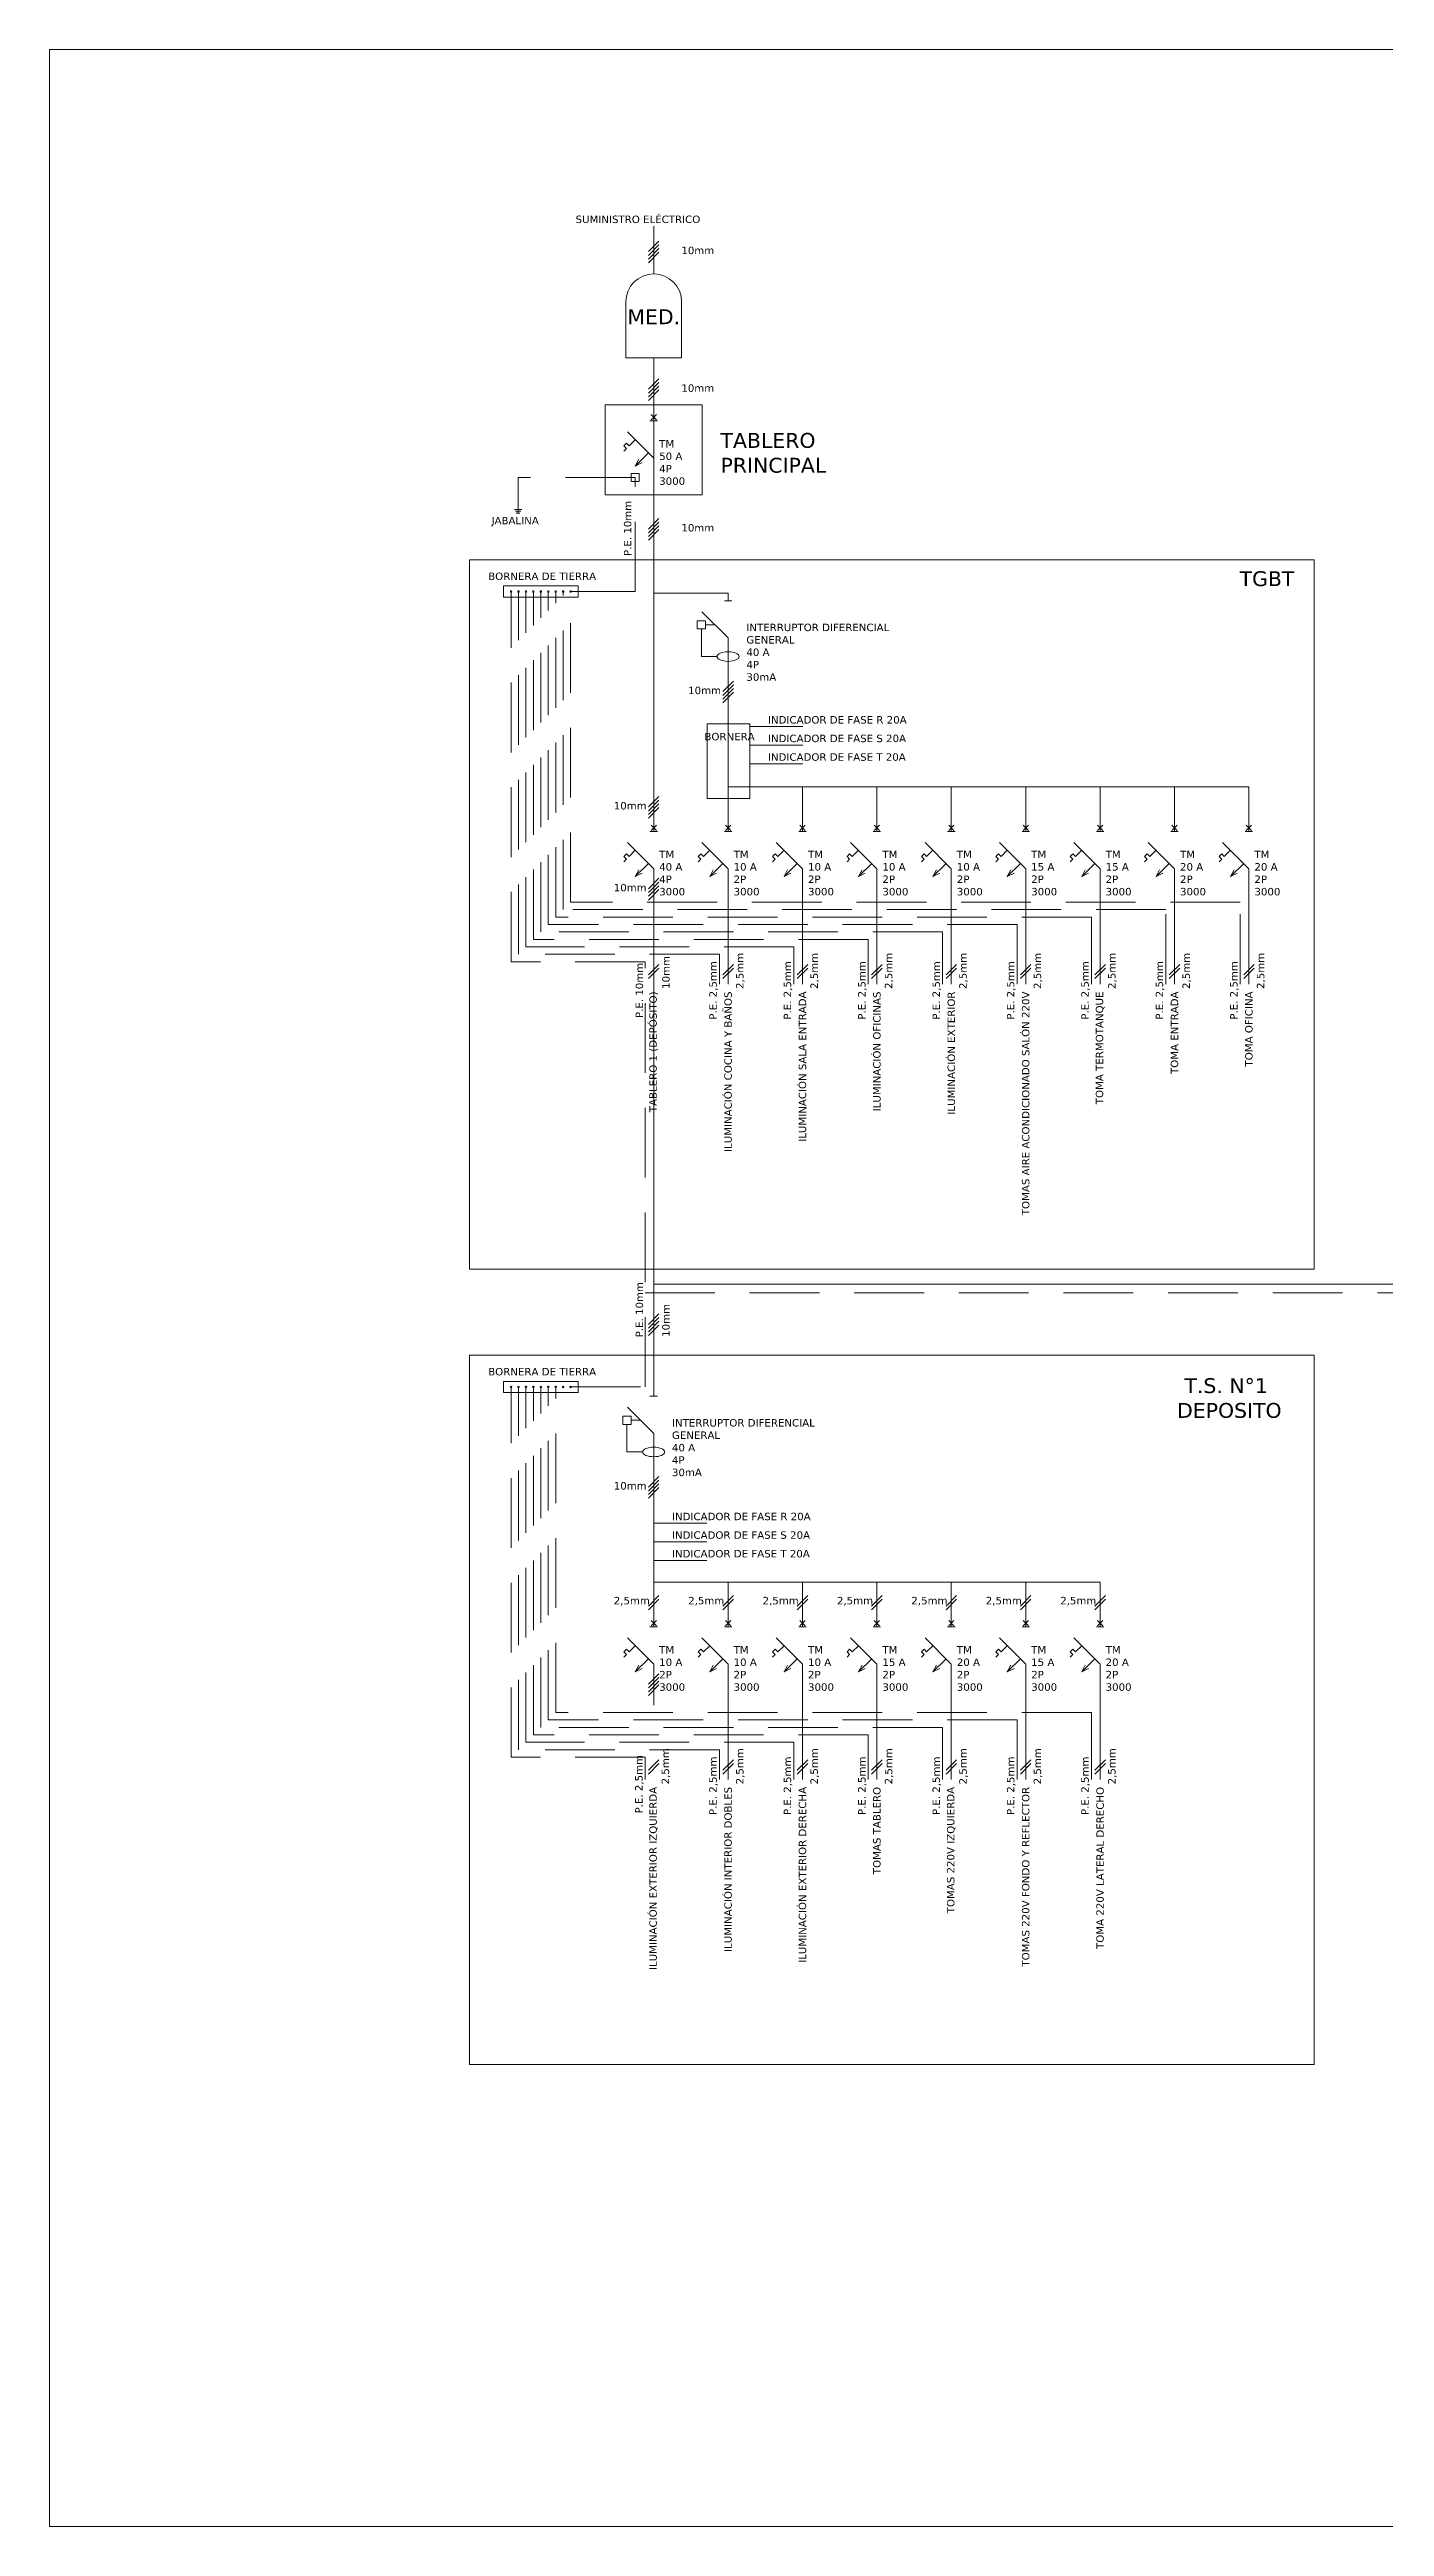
# Model space of a CAD drawing. Header units: millimetres. Extents: x 1972 to 5740, y 370 to 952.
# Drawn here: x 2844.2 to 2880.1, y 428.7 to 495.2 of the extents above; entities that cross this region are included whole.
import ezdxf

# ---------------------------------------------------------------- set-up
doc = ezdxf.new("R2010")
doc.units = ezdxf.units.MM
doc.header["$LTSCALE"] = 15
doc.linetypes.add('DASHED2', pattern=[0.375, 0.25, -0.125])
doc.layers.add('000 ALE PROYECCIONES', color=253, linetype='DASHED2', lineweight=9, true_color=0xa8a8a8)
doc.layers.add('000 ALE TEXTO', color=3, linetype='Continuous', lineweight=0)
doc.layers.add('1 TEXTO ELECTRICIDAD', color=54, linetype='Continuous', lineweight=9)
doc.styles.add('ARIAL', font='verdana.ttf')

# ---------------------------------------------------------------- blocks, each defined once
blk = doc.blocks.new('DISYUNTOR')
blk.add_line((-0.1, 2), (0.1, 2))
at = {"layer": '1 TEXTO ELECTRICIDAD'}
for p, q in [((0, 2), (0, 2.2)), ((0, 1), (-0.707, 1.707)), ((-0.354, 1.354), (-0.609, 1.354)), ((-0.719, 1.243), (-0.719, 0.5)), ((0, 0), (0, 1)), ((-0.719, 0.5), (-0.298, 0.5))]:
    blk.add_line(p, q, dxfattribs=at)
blk.add_lwpolyline([(-0.829, 1.464), (-0.609, 1.464), (-0.609, 1.243), (-0.829, 1.243)], close=True, dxfattribs=at)
blk.add_ellipse((0, 0.5), major_axis=(-0.298, 0), ratio=0.430576, dxfattribs=at)
blk = doc.blocks.new('TERMOMAGNETICA')
at = {"layer": '1 TEXTO ELECTRICIDAD'}
for p, q in [((-0.707, 0.807), (0, 0.1)), ((-0.1, 1.1), (0.1, 1.1)), ((-0.071, 1.271), (0.071, 1.129)), ((0.071, 1.271), (-0.071, 1.129)), ((0, 1.3), (0, 1.1)), ((-0.733, 0.498), (-0.804, 0.427)), ((-0.804, 0.427), (-0.733, 0.357)), ((-0.733, 0.357), (-0.804, 0.286)), ((-0.663, 0.427), (-0.733, 0.498)), ((-0.495, 0.595), (-0.663, 0.427)), ((-0.141, 0.241), (-0.495, -0.112)), ((-0.495, -0.112), (-0.401, 0.07)), ((0, 0.1), (0, 0)), ((-0.495, -0.112), (-0.313, -0.018))]:
    blk.add_line(p, q, dxfattribs=at)

msp = doc.modelspace()

# ---------------------------------------------------------------- linework, layer by layer
at = {"layer": '000 ALE PROYECCIONES', "ltscale": 0.5}
for p, q in [((2859.92694, 483.71424), (2856.78215, 483.71424)), ((2856.78215, 483.71424), (2856.78215, 482.75844)), ((2859.92694, 480.65326), (2859.92694, 483.71424)), ((2856.68215, 482.85844), (2856.88215, 482.85844)), ((2856.70715, 482.80844), (2856.85715, 482.80844)), ((2856.73215, 482.75844), (2856.83215, 482.75844)), ((2856.59276, 470.70486), (2856.59276, 480.63326)), ((2856.79276, 470.90486), (2856.79276, 480.63326)), ((2856.99276, 471.10486), (2856.99276, 480.63326)), ((2857.19276, 471.30486), (2857.19276, 480.63326)), ((2857.39276, 471.50486), (2857.39276, 480.63326)), ((2857.59276, 471.70486), (2857.59276, 480.63326)), ((2857.79276, 471.90486), (2857.79276, 480.63326)), ((2857.99276, 472.10486), (2857.99276, 480.63326)), ((2858.19276, 480.65326), (2859.92694, 480.65326)), ((2858.19276, 472.30486), (2858.19276, 480.63326)), ((2874.19276, 472.10486), (2857.99276, 472.10486)), ((2876.19276, 472.30486), (2858.19276, 472.30486)), ((2874.19276, 470.10486), (2874.19276, 472.10486)), ((2876.19276, 470.10486), (2876.19276, 472.30486)), ((2866.19276, 471.30486), (2857.19276, 471.30486)), ((2868.19276, 471.50486), (2857.39276, 471.50486)), ((2870.19276, 471.70486), (2857.59276, 471.70486)), ((2872.19276, 471.90486), (2857.79276, 471.90486)), ((2866.19276, 470.10486), (2866.19276, 471.30486)), ((2868.19276, 470.10486), (2868.19276, 471.50486)), ((2870.19276, 470.10486), (2870.19276, 471.70486)), ((2872.19276, 470.10486), (2872.19276, 471.90486)), ((2860.19276, 470.70486), (2856.59276, 470.70486)), ((2862.19276, 470.90486), (2856.79276, 470.90486)), ((2864.19276, 471.10486), (2856.99276, 471.10486)), ((2860.19276, 459.27834), (2860.19276, 470.70486)), ((2862.19276, 470.10486), (2862.19276, 470.90486)), ((2864.19276, 470.10486), (2864.19276, 471.10486)), ((2860.19276, 461.80268), (2885.56547, 461.80268)), ((2856.59276, 449.32994), (2856.59276, 459.25834)), ((2856.79276, 449.52994), (2856.79276, 459.25834)), ((2856.99276, 449.72994), (2856.99276, 459.25834)), ((2857.19276, 449.92994), (2857.19276, 459.25834)), ((2857.39276, 450.12994), (2857.39276, 459.25834)), ((2857.59276, 450.32994), (2857.59276, 459.25834)), ((2857.79276, 450.52994), (2857.79276, 459.25834)), ((2858.19276, 459.27834), (2860.19276, 459.27834)), ((2868.19276, 450.12994), (2857.39276, 450.12994)), ((2870.19276, 450.32994), (2857.59276, 450.32994)), ((2872.19276, 450.52994), (2857.79276, 450.52994)), ((2868.19276, 448.72994), (2868.19276, 450.12994)), ((2870.19276, 448.72994), (2870.19276, 450.32994)), ((2872.19276, 448.72994), (2872.19276, 450.52994)), ((2860.19276, 449.32994), (2856.59276, 449.32994)), ((2862.19276, 449.52994), (2856.79276, 449.52994)), ((2864.19276, 449.72994), (2856.99276, 449.72994)), ((2866.19276, 449.92994), (2857.19276, 449.92994)), ((2860.19276, 448.72994), (2860.19276, 449.32994)), ((2862.19276, 448.72994), (2862.19276, 449.52994)), ((2864.19276, 448.72994), (2864.19276, 449.72994)), ((2866.19276, 448.72994), (2866.19276, 449.92994))]:
    msp.add_line(p, q, dxfattribs=at)
at = {"layer": '1 TEXTO ELECTRICIDAD'}
for p, q in [((2860.28552, 489.78707), (2860.56836, 490.06992)), ((2860.28552, 489.68707), (2860.56836, 489.96992)), ((2860.42694, 489.18765), (2860.42694, 490.46934)), ((2860.28552, 489.58707), (2860.56836, 489.86992)), ((2860.28552, 489.48707), (2860.56836, 489.76992)), ((2859.67694, 488.43765), (2859.67694, 486.93765)), ((2861.17694, 486.93765), (2861.17694, 488.43765)), ((2859.67694, 486.93765), (2861.17694, 486.93765)), ((2860.42694, 486.93765), (2860.42694, 475.40486)), ((2860.28552, 486.08746), (2860.56836, 486.3703)), ((2860.28552, 485.98746), (2860.56836, 486.2703)), ((2860.28552, 485.88746), (2860.56836, 486.1703)), ((2860.28552, 485.78746), (2860.56836, 486.0703)), ((2860.28552, 482.33344), (2860.56836, 482.61629)), ((2860.28552, 482.23344), (2860.56836, 482.51629)), ((2860.28552, 482.13344), (2860.56836, 482.41629)), ((2860.28552, 482.03344), (2860.56836, 482.31629)), ((2855.47394, 481.5083), (2878.18273, 481.5083)), ((2855.47394, 462.44063), (2855.47394, 481.5083)), ((2878.18273, 481.5083), (2878.18273, 462.44063)), ((2856.39276, 480.80326), (2856.39276, 480.50326)), ((2858.39276, 480.80326), (2856.39276, 480.80326)), ((2858.39276, 480.50326), (2858.39276, 480.80326)), ((2862.42694, 480.60486), (2860.42694, 480.60486)), ((2856.39276, 480.50326), (2858.39276, 480.50326)), ((2862.28552, 477.96344), (2862.56836, 478.24628)), ((2862.28552, 477.86344), (2862.56836, 478.14628)), ((2862.28552, 477.76344), (2862.56836, 478.04628)), ((2862.28552, 477.66344), (2862.56836, 477.94628)), ((2862.42694, 478.40486), (2862.42694, 475.40486)), ((2863.00694, 477.02252), (2864.43815, 477.02252)), ((2863.00694, 476.52252), (2864.43815, 476.52252)), ((2863.00694, 476.52252), (2864.43815, 476.52252)), ((2863.00694, 476.02252), (2864.43815, 476.02252)), ((2863.00694, 476.02252), (2864.43815, 476.02252)), ((2860.42694, 474.40486), (2860.42694, 475.40486)), ((2862.42694, 475.40486), (2876.42694, 475.40486)), ((2862.42694, 474.40486), (2862.42694, 475.40486)), ((2864.42694, 474.40486), (2864.42694, 475.40486)), ((2866.42694, 474.40486), (2866.42694, 475.40486)), ((2868.42694, 474.40486), (2868.42694, 475.40486)), ((2870.42694, 474.40486), (2870.42694, 475.40486)), ((2872.42694, 474.40486), (2872.42694, 475.40486)), ((2874.42694, 474.40486), (2874.42694, 475.40486)), ((2876.42694, 474.40486), (2876.42694, 475.40486)), ((2860.28552, 474.86344), (2860.56836, 475.14628)), ((2860.28552, 474.76344), (2860.56836, 475.04628)), ((2860.28552, 474.66344), (2860.56836, 474.94628)), ((2860.28552, 474.56344), (2860.56836, 474.84628)), ((2860.28552, 472.66344), (2860.56836, 472.94628)), ((2860.28552, 472.56344), (2860.56836, 472.84628)), ((2860.28552, 472.46344), (2860.56836, 472.74628)), ((2860.28552, 472.36344), (2860.56836, 472.64628)), ((2860.42694, 473.10486), (2860.42694, 472.10486)), ((2862.42694, 473.10486), (2862.42694, 472.10486)), ((2864.42694, 473.10486), (2864.42694, 472.10486)), ((2866.42694, 473.10486), (2866.42694, 472.10486)), ((2868.42694, 473.10486), (2868.42694, 472.10486)), ((2870.42694, 473.10486), (2870.42694, 472.10486)), ((2872.42694, 473.10486), (2872.42694, 472.10486)), ((2874.42694, 473.10486), (2874.42694, 472.10486)), ((2876.42694, 473.10486), (2876.42694, 472.10486)), ((2860.42694, 472.10486), (2860.42694, 459.22994)), ((2862.42694, 472.10486), (2862.42694, 470.10486)), ((2864.42694, 472.10486), (2864.42694, 470.10486)), ((2866.42694, 472.10486), (2866.42694, 470.10486)), ((2868.42694, 472.10486), (2868.42694, 470.10486)), ((2870.42694, 472.10486), (2870.42694, 470.10486)), ((2872.42694, 472.10486), (2872.42694, 470.10486)), ((2874.42694, 472.10486), (2874.42694, 470.10486)), ((2876.42694, 472.10486), (2876.42694, 470.10486)), ((2860.28552, 470.35042), (2860.56836, 470.63327)), ((2862.28552, 470.35042), (2862.56836, 470.63327)), ((2864.28552, 470.35042), (2864.56836, 470.63327)), ((2866.28552, 470.35042), (2866.56836, 470.63327)), ((2868.28552, 470.35042), (2868.56836, 470.63327)), ((2870.28552, 470.35042), (2870.56836, 470.63327)), ((2872.28552, 470.35042), (2872.56836, 470.63327)), ((2874.28552, 470.35042), (2874.56836, 470.63327)), ((2876.28552, 470.35042), (2876.56836, 470.63327)), ((2860.28552, 470.25042), (2860.56836, 470.53327)), ((2862.28552, 470.25042), (2862.56836, 470.53327)), ((2864.28552, 470.25042), (2864.56836, 470.53327)), ((2866.28552, 470.25042), (2866.56836, 470.53327)), ((2868.28552, 470.25042), (2868.56836, 470.53327)), ((2870.28552, 470.25042), (2870.56836, 470.53327)), ((2872.28552, 470.25042), (2872.56836, 470.53327)), ((2874.28552, 470.25042), (2874.56836, 470.53327)), ((2876.28552, 470.25042), (2876.56836, 470.53327)), ((2860.42694, 466.12703), (2860.42694, 459.59423)), ((2878.18273, 462.44063), (2855.47394, 462.44063)), ((2860.42694, 462.03686), (2885.79964, 462.03686)), ((2860.28552, 460.95853), (2860.56836, 461.24137)), ((2860.28552, 460.85853), (2860.56836, 461.14137)), ((2860.28552, 460.75853), (2860.56836, 461.04137)), ((2860.28552, 460.65853), (2860.56836, 460.94137)), ((2855.47394, 460.13339), (2878.18273, 460.13339)), ((2855.47394, 441.06572), (2855.47394, 460.13339)), ((2878.18273, 460.13339), (2878.18273, 441.06572)), ((2856.39276, 459.42834), (2856.39276, 459.12834)), ((2858.39276, 459.42834), (2856.39276, 459.42834)), ((2858.39276, 459.12834), (2858.39276, 459.42834)), ((2856.39276, 459.12834), (2858.39276, 459.12834)), ((2860.28552, 456.58852), (2860.56836, 456.87136)), ((2860.28552, 456.48852), (2860.56836, 456.77136)), ((2860.28552, 456.38852), (2860.56836, 456.67136)), ((2860.42694, 457.02994), (2860.42694, 454.02994)), ((2860.28552, 456.28852), (2860.56836, 456.57136)), ((2860.42694, 455.6141), (2861.85815, 455.6141)), ((2860.42694, 455.1141), (2861.85815, 455.1141)), ((2860.42694, 455.1141), (2861.85815, 455.1141)), ((2860.42694, 454.6141), (2861.85815, 454.6141)), ((2860.42694, 454.6141), (2861.85815, 454.6141)), ((2860.42694, 454.02994), (2872.42694, 454.02994)), ((2860.42694, 453.02994), (2860.42694, 454.02994)), ((2862.42694, 453.02994), (2862.42694, 454.02994)), ((2864.42694, 453.02994), (2864.42694, 454.02994)), ((2866.42694, 453.02994), (2866.42694, 454.02994)), ((2868.42694, 453.02994), (2868.42694, 454.02994)), ((2870.42694, 453.02994), (2870.42694, 454.02994)), ((2872.42694, 453.02994), (2872.42694, 454.02994)), ((2860.28552, 453.38852), (2860.56836, 453.67136)), ((2860.28552, 453.28852), (2860.56836, 453.57136)), ((2862.28552, 453.38852), (2862.56836, 453.67136)), ((2862.28552, 453.28852), (2862.56836, 453.57136)), ((2864.28552, 453.38852), (2864.56836, 453.67136)), ((2864.28552, 453.28852), (2864.56836, 453.57136)), ((2866.28552, 453.38852), (2866.56836, 453.67136)), ((2866.28552, 453.28852), (2866.56836, 453.57136)), ((2868.28552, 453.38852), (2868.56836, 453.67136)), ((2868.28552, 453.28852), (2868.56836, 453.57136)), ((2870.28552, 453.38852), (2870.56836, 453.67136)), ((2870.28552, 453.28852), (2870.56836, 453.57136)), ((2872.28552, 453.38852), (2872.56836, 453.67136)), ((2872.28552, 453.28852), (2872.56836, 453.57136)), ((2860.28552, 451.28852), (2860.56836, 451.57136)), ((2860.28552, 451.18852), (2860.56836, 451.47136)), ((2860.28552, 451.08852), (2860.56836, 451.37136)), ((2860.42694, 451.72994), (2860.42694, 450.72994)), ((2862.42694, 451.72994), (2862.42694, 450.72994)), ((2864.42694, 451.72994), (2864.42694, 450.72994)), ((2866.42694, 451.72994), (2866.42694, 450.72994)), ((2868.42694, 451.72994), (2868.42694, 450.72994)), ((2870.42694, 451.72994), (2870.42694, 450.72994)), ((2872.42694, 451.72994), (2872.42694, 450.72994)), ((2860.28552, 450.98852), (2860.56836, 451.27136)), ((2862.42694, 450.72994), (2862.42694, 448.72994)), ((2864.42694, 450.72994), (2864.42694, 448.72994)), ((2866.42694, 450.72994), (2866.42694, 448.72994)), ((2868.42694, 450.72994), (2868.42694, 448.72994)), ((2870.42694, 450.72994), (2870.42694, 448.72994)), ((2872.42694, 450.72994), (2872.42694, 448.72994)), ((2860.28552, 448.97551), (2860.56836, 449.25835)), ((2860.28552, 448.87551), (2860.56836, 449.15835)), ((2862.28552, 448.97551), (2862.56836, 449.25835)), ((2862.28552, 448.87551), (2862.56836, 449.15835)), ((2864.28552, 448.97551), (2864.56836, 449.25835)), ((2864.28552, 448.87551), (2864.56836, 449.15835)), ((2866.28552, 448.97551), (2866.56836, 449.25835)), ((2866.28552, 448.87551), (2866.56836, 449.15835)), ((2868.28552, 448.97551), (2868.56836, 449.25835)), ((2868.28552, 448.87551), (2868.56836, 449.15835)), ((2870.28552, 448.97551), (2870.56836, 449.25835)), ((2870.28552, 448.87551), (2870.56836, 449.15835)), ((2872.28552, 448.97551), (2872.56836, 449.25835)), ((2872.28552, 448.87551), (2872.56836, 449.15835)), ((2878.18273, 441.06572), (2855.47394, 441.06572))]:
    msp.add_line(p, q, dxfattribs=at)
for points in [[(2844.18585, 495.21809), (2915.95468, 495.21809), (2915.95468, 428.65537), (2844.18585, 428.65537)], [(2859.12371, 485.67326), (2861.73017, 485.67326), (2861.73017, 483.25126), (2859.12371, 483.25126)], [(2859.81814, 483.82303), (2860.03573, 483.82303), (2860.03573, 483.60545), (2859.81814, 483.60545)], [(2861.86467, 477.09366), (2863.00694, 477.09366), (2863.00694, 475.09366), (2861.86467, 475.09366)]]:
    msp.add_lwpolyline(points, close=True, dxfattribs=at)
for centre in [(2856.59276, 480.65326), (2856.79276, 480.65326), (2856.99276, 480.65326), (2857.19276, 480.65326), (2857.39276, 480.65326), (2857.59276, 480.65326), (2857.79276, 480.65326), (2857.99276, 480.65326), (2858.19276, 480.65326), (2856.59276, 459.27834), (2856.79276, 459.27834), (2856.99276, 459.27834), (2857.19276, 459.27834), (2857.39276, 459.27834), (2857.59276, 459.27834), (2857.79276, 459.27834), (2857.99276, 459.27834), (2858.19276, 459.27834)]:
    msp.add_circle(centre, 0.02, dxfattribs=at)
msp.add_arc((2860.42694, 488.43765), 0.75, 0, 180, dxfattribs=at)

# ---------------------------------------------------------------- block references
for name, p in [('TERMOMAGNETICA', (2860.42694, 484.13765)), ('DISYUNTOR', (2862.42694, 478.40486)), ('TERMOMAGNETICA', (2860.42694, 473.10486)), ('TERMOMAGNETICA', (2862.42694, 473.10486)), ('TERMOMAGNETICA', (2864.42694, 473.10486)), ('TERMOMAGNETICA', (2866.42694, 473.10486)), ('TERMOMAGNETICA', (2868.42694, 473.10486)), ('TERMOMAGNETICA', (2870.42694, 473.10486)), ('TERMOMAGNETICA', (2872.42694, 473.10486)), ('TERMOMAGNETICA', (2874.42694, 473.10486)), ('TERMOMAGNETICA', (2876.42694, 473.10486)), ('DISYUNTOR', (2860.42694, 457.02994)), ('TERMOMAGNETICA', (2860.42694, 451.72994)), ('TERMOMAGNETICA', (2862.42694, 451.72994)), ('TERMOMAGNETICA', (2864.42694, 451.72994)), ('TERMOMAGNETICA', (2866.42694, 451.72994)), ('TERMOMAGNETICA', (2868.42694, 451.72994)), ('TERMOMAGNETICA', (2870.42694, 451.72994)), ('TERMOMAGNETICA', (2872.42694, 451.72994))]:
    msp.add_blockref(name, p, dxfattribs=at)

# ---------------------------------------------------------------- texts
at = {"layer": '000 ALE TEXTO', "attachment_point": 5, "style": 'ARIAL'}
for s, width, heights, insert, char_height in [('\\pxql;SUMINISTRO ELÉCTRICO', 4.2007262, [1.64933], (2860.42694, 490.65368), 0.2), ('\\pxql;10mm', 1.5, [1.64933], (2861.91903, 489.81807), 0.2), ('MED.', 1.5, [0.95], (2860.42694, 488.03679), 0.4), ('\\pxql;10mm', 1.5, [1.64933], (2861.91903, 486.11845), 0.2), ('\\pxql;TM\\P50 A\\P4P\\P3000', 1.5, [1.64933], (2861.32414, 484.119), 0.2), ('\\pxql;TABLERO PRINCIPAL', 4.2007262, [1.64933], (2864.3228, 484.37659), 0.4), ('\\pxql;JABALINA', 4.2007262, [1.64933], (2858.16712, 482.53216), 0.2), ('\\pxql;10mm', 1.5, [1.64933], (2861.91903, 482.36444), 0.2), ('\\pxql;BORNERA DE TIERRA', 4.2007262, [1.64933], (2858.0775, 481.06073), 0.2), ('\\pxql;TGBT', 4.2007262, [1.64933], (2878.27611, 480.99575), 0.4), ('\\pxql;INTERRUPTOR DIFERENCIAL\\PGENERAL\\P40 A\\P4P\\P30mA', 4.2007262, [1.64933], (2865.01722, 479.02018), 0.2), ('\\pxql;10mm', 1.5, [1.64933], (2862.10247, 477.99443), 0.2), ('\\pxql;INDICADOR DE FASE R 20A', 4.2007262, [1.64933], (2865.59722, 477.20353), 0.2), ('\\pxql;BORNERA', 4.2007262, [1.64933], (2863.89022, 476.75272), 0.2), ('\\pxql;INDICADOR DE FASE S 20A', 4.2007262, [1.64933], (2865.59722, 476.70353), 0.2), ('\\pxql;INDICADOR DE FASE T 20A', 4.2007262, [1.64933], (2865.59722, 476.20353), 0.2), ('\\pxql;10mm', 1.5, [1.64933], (2860.10247, 474.89443), 0.2), ('\\pxql;TM\\P40 A\\P4P\\P3000', 1.5, [1.64933], (2861.32414, 473.08621), 0.2), ('\\pxql;TM\\P10 A\\P2P\\P3000', 1.5, [1.64933], (2863.32414, 473.08621), 0.2), ('\\pxql;TM\\P10 A\\P2P\\P3000', 1.5, [1.64933], (2865.32414, 473.08621), 0.2), ('\\pxql;TM\\P10 A\\P2P\\P3000', 1.5, [1.64933], (2867.32414, 473.08621), 0.2), ('\\pxql;TM\\P10 A\\P2P\\P3000', 1.5, [1.64933], (2869.32414, 473.08621), 0.2), ('\\pxql;TM\\P15 A\\P2P\\P3000', 1.5, [1.64933], (2871.32414, 473.08621), 0.2), ('\\pxql;TM\\P15 A\\P2P\\P3000', 1.5, [1.64933], (2873.32414, 473.08621), 0.2), ('\\pxql;TM\\P20 A\\P2P\\P3000', 1.5, [1.64933], (2875.32414, 473.08621), 0.2), ('\\pxql;TM\\P20 A\\P2P\\P3000', 1.5, [1.64933], (2877.32414, 473.08621), 0.2), ('\\pxql;10mm', 1.5, [1.64933], (2860.10247, 472.69443), 0.2), ('\\pxql;BORNERA DE TIERRA', 4.2007262, [1.64933], (2858.0775, 459.68581), 0.2), ('T.S. N°1  DEPOSITO', 4.2007262, [1.64933], (2875.90037, 458.97634), 0.4), ('\\pxql;INTERRUPTOR DIFERENCIAL\\PGENERAL\\P40 A\\P4P\\P30mA', 4.2007262, [1.64933], (2863.01722, 457.64526), 0.2), ('\\pxql;10mm', 1.5, [1.64933], (2860.10247, 456.61951), 0.2), ('\\pxql;INDICADOR DE FASE R 20A', 4.2007262, [1.64933], (2863.01722, 455.79512), 0.2), ('\\pxql;INDICADOR DE FASE S 20A', 4.2007262, [1.64933], (2863.01722, 455.29512), 0.2), ('\\pxql;INDICADOR DE FASE T 20A', 4.2007262, [1.64933], (2863.01722, 454.79512), 0.2), ('\\pxql;2,5mm', 1.5, [1.64933], (2860.10247, 453.51951), 0.2), ('\\pxql;2,5mm', 1.5, [1.64933], (2862.10247, 453.51951), 0.2), ('\\pxql;2,5mm', 1.5, [1.64933], (2864.10247, 453.51951), 0.2), ('\\pxql;2,5mm', 1.5, [1.64933], (2866.10247, 453.51951), 0.2), ('\\pxql;2,5mm', 1.5, [1.64933], (2868.10247, 453.51951), 0.2), ('\\pxql;2,5mm', 1.5, [1.64933], (2870.10247, 453.51951), 0.2), ('\\pxql;2,5mm', 1.5, [1.64933], (2872.10247, 453.51951), 0.2), ('\\pxql;TM\\P10 A\\P2P\\P3000', 1.5, [1.64933], (2861.32414, 451.7113), 0.2), ('\\pxql;TM\\P10 A\\P2P\\P3000', 1.5, [1.64933], (2863.32414, 451.7113), 0.2), ('\\pxql;TM\\P10 A\\P2P\\P3000', 1.5, [1.64933], (2865.32414, 451.7113), 0.2), ('\\pxql;TM\\P15 A\\P2P\\P3000', 1.5, [1.64933], (2867.32414, 451.7113), 0.2), ('\\pxql;TM\\P20 A\\P2P\\P3000', 1.5, [1.64933], (2869.32414, 451.7113), 0.2), ('\\pxql;TM\\P15 A\\P2P\\P3000', 1.5, [1.64933], (2871.32414, 451.7113), 0.2), ('\\pxql;TM\\P20 A\\P2P\\P3000', 1.5, [1.64933], (2873.32414, 451.7113), 0.2)]:
    msp.add_mtext_dynamic_manual_height_columns(s, width=width, gutter_width=2, heights=heights, dxfattribs=dict(at, insert=insert, char_height=char_height))
at = {"layer": '000 ALE TEXTO', "char_height": 0.2, "rotation": 90, "style": 'ARIAL'}
for s, width, insert, attachment_point in [('\\pxi-3,l4,ql,t4;P.E.^I10mm', 4.2007262, (2859.72701, 483.50717), 5), ('\\pxi-3,l4,ql,t4;P.E.^I10mm', 4.2007262, (2860.04326, 471.09125), 5), ('\\pxql;10mm', 1.5, (2860.75616, 470.72281), 5), ('\\pxi-3,l4,ql,t4;P.E.^I2,5mm', 4.2007262, (2862.03683, 471.04801), 5), ('\\pxql;2,5mm', 1.5, (2862.75616, 470.72281), 5), ('\\pxi-3,l4,ql,t4;P.E.^I2,5mm', 4.2007262, (2864.03683, 471.04801), 5), ('\\pxql;2,5mm', 1.5, (2864.75616, 470.72281), 5), ('\\pxi-3,l4,ql,t4;P.E.^I2,5mm', 4.2007262, (2866.03683, 471.04801), 5), ('\\pxql;2,5mm', 1.5, (2866.75616, 470.72281), 5), ('\\pxi-3,l4,ql,t4;P.E.^I2,5mm', 4.2007262, (2868.03683, 471.04801), 5), ('\\pxql;2,5mm', 1.5, (2868.75616, 470.72281), 5), ('\\pxi-3,l4,ql,t4;P.E.^I2,5mm', 4.2007262, (2870.03683, 471.04801), 5), ('\\pxql;2,5mm', 1.5, (2870.75616, 470.72281), 5), ('\\pxi-3,l4,ql,t4;P.E.^I2,5mm', 4.2007262, (2872.03683, 471.04801), 5), ('\\pxql;2,5mm', 1.5, (2872.75616, 470.72281), 5), ('\\pxi-3,l4,ql,t4;P.E.^I2,5mm', 4.2007262, (2874.03683, 471.04801), 5), ('\\pxql;2,5mm', 1.5, (2874.75616, 470.72281), 5), ('\\pxi-3,l4,ql,t4;P.E.^I2,5mm', 4.2007262, (2876.03683, 471.04801), 5), ('\\pxql;2,5mm', 1.5, (2876.75616, 470.72281), 5), ('TABLERO 1 (DEPÓSITO)', 6.2015596, (2860.42694, 469.90486), 6), ('ILUMINACIÓN COCINA Y BAÑOS', 6.2015596, (2862.42694, 469.90486), 6), ('ILUMINACIÓN SALA ENTRADA', 6.2015596, (2864.42694, 469.90486), 6), ('ILUMINACIÓN OFICINAS', 6.2015596, (2866.42694, 469.90486), 6), ('ILUMINACIÓN EXTERIOR', 6.2015596, (2868.42694, 469.90486), 6), ('TOMAS AIRE ACONDICIONADO SALÓN 220V', 6.2015596, (2870.42694, 469.90486), 6), ('TOMA TERMOTANQUE', 6.2015596, (2872.42694, 469.90486), 6), ('TOMA ENTRADA', 6.2015596, (2874.42694, 469.90486), 6), ('TOMA OFICINA', 6.2015596, (2876.42694, 469.90486), 6), ('\\pxi-3,l4,ql,t4;P.E.^I10mm', 4.2007262, (2860.04326, 462.51165), 5), ('\\pxql;10mm', 1.5, (2860.75616, 461.3731), 5), ('\\pxi-3,l4,ql,t4;P.E.^I2,5mm', 4.2007262, (2860.04326, 449.71633), 5), ('\\pxql;2,5mm', 1.5, (2860.75616, 449.34789), 5), ('\\pxi-3,l4,ql,t4;P.E.^I2,5mm', 4.2007262, (2862.03683, 449.6731), 5), ('\\pxql;2,5mm', 1.5, (2862.75616, 449.34789), 5), ('\\pxi-3,l4,ql,t4;P.E.^I2,5mm', 4.2007262, (2864.03683, 449.6731), 5), ('\\pxql;2,5mm', 1.5, (2864.75616, 449.34789), 5), ('\\pxi-3,l4,ql,t4;P.E.^I2,5mm', 4.2007262, (2866.03683, 449.6731), 5), ('\\pxql;2,5mm', 1.5, (2866.75616, 449.34789), 5), ('\\pxi-3,l4,ql,t4;P.E.^I2,5mm', 4.2007262, (2868.03683, 449.6731), 5), ('\\pxql;2,5mm', 1.5, (2868.75616, 449.34789), 5), ('\\pxi-3,l4,ql,t4;P.E.^I2,5mm', 4.2007262, (2870.03683, 449.6731), 5), ('\\pxql;2,5mm', 1.5, (2870.75616, 449.34789), 5), ('\\pxi-3,l4,ql,t4;P.E.^I2,5mm', 4.2007262, (2872.03683, 449.6731), 5), ('\\pxql;2,5mm', 1.5, (2872.75616, 449.34789), 5), ('ILUMINACIÓN EXTERIOR IZQUIERDA', 6.2015596, (2860.42694, 448.52994), 6), ('ILUMINACIÓN INTERIOR DOBLES', 6.2015596, (2862.42694, 448.52994), 6), ('ILUMINACIÓN EXTERIOR DERECHA', 6.2015596, (2864.42694, 448.52994), 6), ('TOMAS TABLERO', 6.2015596, (2866.42694, 448.52994), 6), ('TOMAS 220V IZQUIERDA', 6.2015596, (2868.42694, 448.52994), 6), ('TOMAS 220V FONDO Y REFLECTOR', 6.2015596, (2870.42694, 448.52994), 6), ('TOMA 220V LATERAL DERECHO', 6.2015596, (2872.42694, 448.52994), 6)]:
    msp.add_mtext_dynamic_manual_height_columns(s, width=width, gutter_width=2, heights=[1.64933], dxfattribs=dict(at, insert=insert, attachment_point=attachment_point))

doc.saveas('drawing.dxf')
